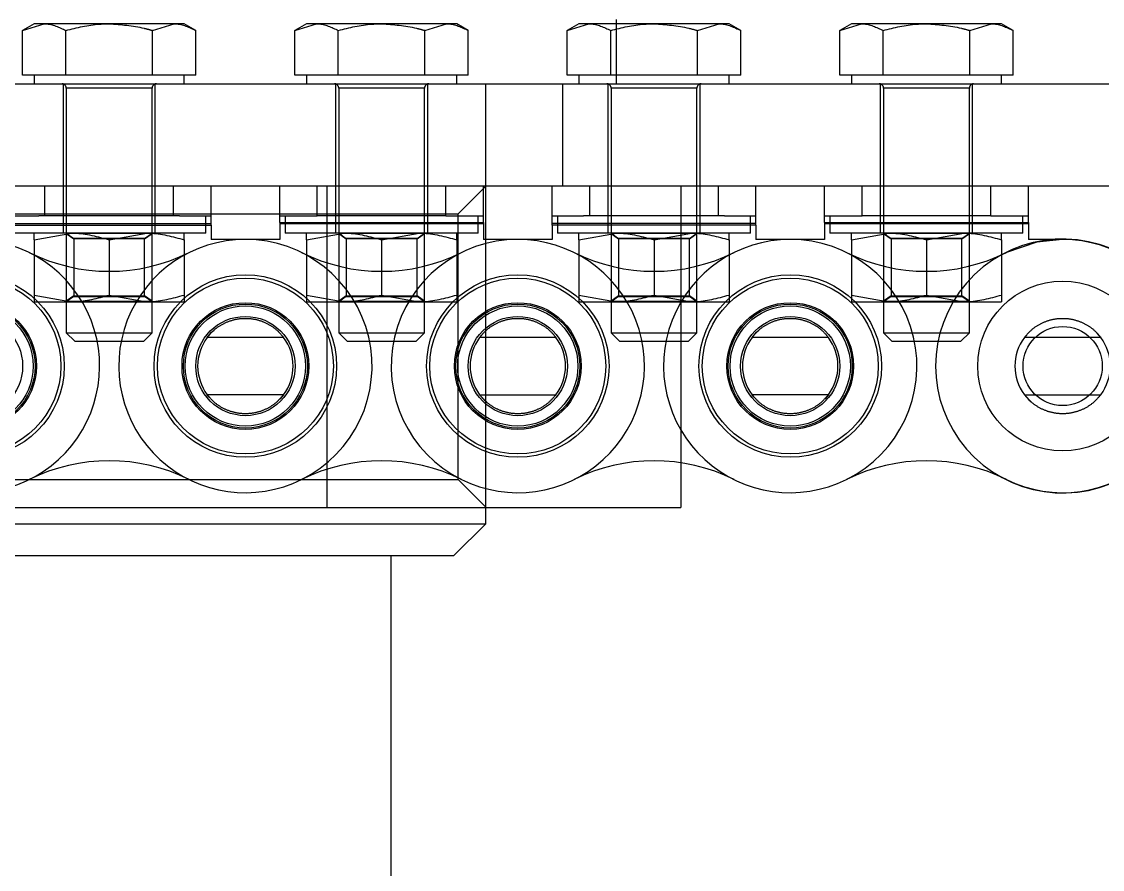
# Model space of a CAD drawing. Header units: metres. Extents: x 0 to 63075, y 0 to 44550.
# Drawn here: x 40180.9 to 40231.3, y 35211.6 to 35251.2 of the extents above; entities that cross this region are included whole.
import ezdxf

# ---------------------------------------------------------------- set-up
doc = ezdxf.new("R2010")
doc.units = ezdxf.units.M
doc.header["$LTSCALE"] = 75
doc.linetypes.add('HIDDEN2', pattern=[4.7625, 3.175, -1.5875])
doc.layers.add('SDM', color=7, linetype='Continuous')
doc.layers.add('ST1', color=7, linetype='HIDDEN2')

# ---------------------------------------------------------------- blocks, each defined once
blk = doc.blocks.new('A$Ce03ead7b')
at = {"layer": 'ST1'}
for p, q in [((4368.636, 1709.84), (4369.646, 1710.152)), ((4369.178, 1710.152), (4368.636, 1709.84)), ((4369.646, 1710.152), (4369.178, 1710.152)), ((4372.678, 1710.152), (4369.646, 1710.152)), ((4375.709, 1710.152), (4372.678, 1710.152)), ((4374.698, 1709.84), (4375.709, 1710.152)), ((4376.178, 1710.152), (4375.709, 1710.152)), ((4376.719, 1709.84), (4376.178, 1710.152)), ((4381.336, 1709.84), (4382.346, 1710.152)), ((4381.878, 1710.152), (4381.336, 1709.84)), ((4382.346, 1710.152), (4381.878, 1710.152)), ((4385.378, 1710.152), (4382.346, 1710.152)), ((4388.409, 1710.152), (4385.378, 1710.152)), ((4387.398, 1709.84), (4388.409, 1710.152)), ((4388.878, 1710.152), (4388.409, 1710.152)), ((4389.419, 1709.84), (4388.878, 1710.152)), ((4394.036, 1709.84), (4395.046, 1710.152)), ((4394.578, 1710.152), (4394.036, 1709.84)), ((4395.046, 1710.152), (4394.578, 1710.152)), ((4398.078, 1710.152), (4395.046, 1710.152)), ((4396.328, 1707.353), (4396.328, 1710.353)), ((4401.109, 1710.152), (4398.078, 1710.152)), ((4400.098, 1709.84), (4401.109, 1710.152)), ((4401.578, 1710.152), (4401.109, 1710.152)), ((4402.119, 1709.84), (4401.578, 1710.152)), ((4406.736, 1709.84), (4407.746, 1710.152)), ((4407.278, 1710.152), (4406.736, 1709.84)), ((4407.746, 1710.152), (4407.278, 1710.152)), ((4410.778, 1710.152), (4407.746, 1710.152)), ((4413.809, 1710.152), (4410.778, 1710.152)), ((4412.798, 1709.84), (4413.809, 1710.152)), ((4414.278, 1710.152), (4413.809, 1710.152)), ((4414.819, 1709.84), (4414.278, 1710.152)), ((4368.636, 1707.753), (4368.636, 1709.84)), ((4370.657, 1707.753), (4370.657, 1709.84)), ((4374.698, 1707.753), (4374.698, 1709.84)), ((4376.719, 1707.753), (4376.719, 1709.84)), ((4381.336, 1707.753), (4381.336, 1709.84)), ((4383.357, 1707.753), (4383.357, 1709.84)), ((4387.398, 1707.753), (4387.398, 1709.84)), ((4389.419, 1707.753), (4389.419, 1709.84)), ((4394.036, 1707.753), (4394.036, 1709.84)), ((4396.057, 1707.753), (4396.057, 1709.84)), ((4400.098, 1707.753), (4400.098, 1709.84)), ((4402.119, 1707.753), (4402.119, 1709.84)), ((4406.736, 1707.753), (4406.736, 1709.84)), ((4408.757, 1707.753), (4408.757, 1709.84)), ((4412.798, 1707.753), (4412.798, 1709.84)), ((4414.819, 1707.753), (4414.819, 1709.84)), ((4369.646, 1707.753), (4368.636, 1707.753)), ((4369.178, 1707.753), (4369.178, 1707.353)), ((4370.657, 1707.753), (4369.646, 1707.753)), ((4372.678, 1707.753), (4370.657, 1707.753)), ((4374.698, 1707.753), (4372.678, 1707.753)), ((4375.709, 1707.753), (4374.698, 1707.753)), ((4376.719, 1707.753), (4375.709, 1707.753)), ((4376.178, 1707.353), (4376.178, 1707.753)), ((4382.346, 1707.753), (4381.336, 1707.753)), ((4381.878, 1707.753), (4381.878, 1707.353)), ((4383.357, 1707.753), (4382.346, 1707.753)), ((4385.378, 1707.753), (4383.357, 1707.753)), ((4387.398, 1707.753), (4385.378, 1707.753)), ((4388.409, 1707.753), (4387.398, 1707.753)), ((4389.419, 1707.753), (4388.409, 1707.753)), ((4388.878, 1707.353), (4388.878, 1707.753)), ((4395.046, 1707.753), (4394.036, 1707.753)), ((4394.578, 1707.753), (4394.578, 1707.353)), ((4396.057, 1707.753), (4395.046, 1707.753)), ((4398.078, 1707.753), (4396.057, 1707.753)), ((4400.098, 1707.753), (4398.078, 1707.753)), ((4401.109, 1707.753), (4400.098, 1707.753)), ((4402.119, 1707.753), (4401.109, 1707.753)), ((4401.578, 1707.353), (4401.578, 1707.753)), ((4407.746, 1707.753), (4406.736, 1707.753)), ((4407.278, 1707.753), (4407.278, 1707.353)), ((4408.757, 1707.753), (4407.746, 1707.753)), ((4410.778, 1707.753), (4408.757, 1707.753)), ((4412.798, 1707.753), (4410.778, 1707.753)), ((4413.809, 1707.753), (4412.798, 1707.753)), ((4414.819, 1707.753), (4413.809, 1707.753)), ((4414.278, 1707.353), (4414.278, 1707.753)), ((4312.468, 1707.353), (4420.188, 1707.353)), ((4370.528, 1707.353), (4370.528, 1702.59)), ((4374.678, 1707.152), (4370.678, 1707.152)), ((4370.678, 1707.152), (4370.678, 1695.743)), ((4374.678, 1695.743), (4374.678, 1707.152)), ((4374.828, 1702.59), (4374.828, 1707.353)), ((4383.228, 1707.353), (4383.228, 1702.59)), ((4387.378, 1707.152), (4383.378, 1707.152)), ((4383.378, 1707.152), (4383.378, 1695.743)), ((4387.378, 1695.743), (4387.378, 1707.152)), ((4387.528, 1702.59), (4387.528, 1707.353)), ((4390.229, 1686.832), (4390.229, 1707.353)), ((4393.828, 1702.59), (4393.828, 1707.353)), ((4395.928, 1707.353), (4395.928, 1702.59)), ((4400.078, 1707.152), (4396.078, 1707.152)), ((4396.078, 1707.152), (4396.078, 1695.743)), ((4400.078, 1695.743), (4400.078, 1707.152)), ((4400.228, 1702.59), (4400.228, 1707.353)), ((4408.628, 1707.353), (4408.628, 1702.59)), ((4412.778, 1707.152), (4408.778, 1707.152)), ((4408.778, 1707.152), (4408.778, 1695.743)), ((4412.778, 1695.743), (4412.778, 1707.152)), ((4412.928, 1702.59), (4412.928, 1707.353)), ((4312.468, 1702.59), (4420.188, 1702.59)), ((4369.678, 1701.19), (4369.678, 1702.59)), ((4370.528, 1702.59), (4370.528, 1701.19)), ((4374.828, 1701.19), (4374.828, 1702.59)), ((4375.678, 1701.19), (4375.678, 1702.59)), ((4377.428, 1701.19), (4377.428, 1702.59)), ((4380.628, 1701.19), (4380.628, 1702.59)), ((4382.378, 1701.19), (4382.378, 1702.59)), ((4382.825, 1702.59), (4382.825, 1687.59)), ((4383.228, 1702.59), (4383.228, 1701.19)), ((4387.528, 1701.19), (4387.528, 1702.59)), ((4388.378, 1701.19), (4388.378, 1702.59)), ((4388.953, 1701.289), (4390.254, 1702.59)), ((4390.128, 1701.19), (4390.128, 1702.59)), ((4393.328, 1701.19), (4393.328, 1702.59)), ((4395.078, 1701.19), (4395.078, 1702.59)), ((4395.928, 1702.59), (4395.928, 1701.19)), ((4399.323, 1702.59), (4399.323, 1687.59)), ((4400.228, 1701.19), (4400.228, 1702.59)), ((4401.078, 1701.19), (4401.078, 1702.59)), ((4402.828, 1701.19), (4402.828, 1702.59)), ((4406.028, 1701.19), (4406.028, 1702.59)), ((4407.778, 1701.19), (4407.778, 1702.59)), ((4408.628, 1702.59), (4408.628, 1701.19)), ((4412.928, 1701.19), (4412.928, 1702.59)), ((4413.778, 1701.19), (4413.778, 1702.59)), ((4415.528, 1701.19), (4415.528, 1702.59)), ((4343.703, 1701.289), (4388.953, 1701.289)), ((4367.928, 1701.19), (4369.394, 1701.19)), ((4375.961, 1701.19), (4369.394, 1701.19)), ((4370.528, 1701.19), (4370.528, 1700.39)), ((4374.828, 1700.39), (4374.828, 1701.19)), ((4375.961, 1701.19), (4377.428, 1701.19)), ((4377.178, 1700.39), (4377.178, 1701.19)), ((4377.428, 1700.753), (4377.428, 1701.19)), ((4380.628, 1701.19), (4382.378, 1701.19)), ((4380.628, 1700.878), (4380.628, 1701.19)), ((4380.878, 1701.19), (4380.878, 1700.39)), ((4388.378, 1701.19), (4382.378, 1701.19)), ((4383.228, 1701.19), (4383.228, 1700.39)), ((4387.528, 1700.39), (4387.528, 1701.19)), ((4388.378, 1701.19), (4390.128, 1701.19)), ((4388.953, 1688.892), (4388.953, 1701.289)), ((4389.878, 1700.39), (4389.878, 1701.19)), ((4390.128, 1700.878), (4390.128, 1701.19)), ((4393.328, 1701.19), (4394.794, 1701.19)), ((4393.328, 1700.753), (4393.328, 1701.19)), ((4393.578, 1701.19), (4393.578, 1700.39)), ((4401.361, 1701.19), (4394.794, 1701.19)), ((4395.928, 1701.19), (4395.928, 1700.39)), ((4400.228, 1700.39), (4400.228, 1701.19)), ((4401.361, 1701.19), (4402.828, 1701.19)), ((4402.578, 1700.39), (4402.578, 1701.19)), ((4402.828, 1700.753), (4402.828, 1701.19)), ((4406.028, 1701.19), (4407.778, 1701.19)), ((4406.028, 1700.878), (4406.028, 1701.19)), ((4406.278, 1701.19), (4406.278, 1700.39)), ((4413.778, 1701.19), (4407.778, 1701.19)), ((4408.628, 1701.19), (4408.628, 1700.39)), ((4412.928, 1700.39), (4412.928, 1701.19)), ((4413.778, 1701.19), (4415.528, 1701.19)), ((4415.278, 1700.39), (4415.278, 1701.19)), ((4415.528, 1700.878), (4415.528, 1701.19)), ((4367.928, 1700.84), (4377.428, 1700.84)), ((4367.928, 1700.753), (4377.428, 1700.753)), ((4377.428, 1700.753), (4377.428, 1700.095)), ((4380.628, 1700.878), (4390.128, 1700.878)), ((4380.628, 1700.878), (4380.628, 1700.095)), ((4380.628, 1700.84), (4390.128, 1700.84)), ((4390.128, 1700.878), (4390.128, 1700.095)), ((4402.828, 1700.84), (4393.328, 1700.84)), ((4402.828, 1700.753), (4393.328, 1700.753)), ((4393.328, 1700.753), (4393.328, 1700.095)), ((4402.828, 1700.753), (4402.828, 1700.095)), ((4406.028, 1700.878), (4415.528, 1700.878)), ((4406.028, 1700.878), (4406.028, 1700.095)), ((4406.028, 1700.84), (4415.528, 1700.84)), ((4415.528, 1700.878), (4415.528, 1700.095)), ((4377.178, 1700.39), (4368.178, 1700.39)), ((4369.178, 1700.077), (4370.928, 1700.39)), ((4369.178, 1700.077), (4369.178, 1697.503)), ((4370.678, 1700.39), (4370.678, 1700.365)), ((4370.678, 1700.39), (4371.028, 1700.145)), ((4374.678, 1700.365), (4370.678, 1700.365)), ((4370.678, 1700.365), (4371.028, 1700.12)), ((4374.328, 1700.145), (4371.028, 1700.145)), ((4371.028, 1700.145), (4371.028, 1700.12)), ((4374.328, 1700.12), (4371.028, 1700.12)), ((4371.028, 1700.12), (4371.028, 1697.435)), ((4372.678, 1700.077), (4374.428, 1700.39)), ((4372.678, 1700.077), (4372.678, 1697.503)), ((4374.328, 1700.145), (4374.678, 1700.39)), ((4374.328, 1700.12), (4374.678, 1700.365)), ((4374.328, 1700.12), (4374.328, 1700.145)), ((4374.328, 1697.435), (4374.328, 1700.12)), ((4374.678, 1700.365), (4374.678, 1700.39)), ((4376.178, 1700.077), (4376.178, 1697.503)), ((4379.027, 1700.095), (4377.428, 1700.095)), ((4380.628, 1700.095), (4379.027, 1700.095)), ((4389.878, 1700.39), (4380.878, 1700.39)), ((4381.878, 1700.077), (4383.628, 1700.39)), ((4381.878, 1700.077), (4381.878, 1697.503)), ((4383.378, 1700.39), (4383.378, 1700.365)), ((4383.378, 1700.39), (4383.728, 1700.145)), ((4387.378, 1700.365), (4383.378, 1700.365)), ((4383.378, 1700.365), (4383.728, 1700.12)), ((4387.028, 1700.145), (4383.728, 1700.145)), ((4383.728, 1700.145), (4383.728, 1700.12)), ((4387.028, 1700.12), (4383.728, 1700.12)), ((4383.728, 1700.12), (4383.728, 1697.435)), ((4385.378, 1700.077), (4387.128, 1700.39)), ((4385.378, 1700.077), (4385.378, 1697.503)), ((4387.028, 1700.145), (4387.378, 1700.39)), ((4387.028, 1700.12), (4387.378, 1700.365)), ((4387.028, 1700.12), (4387.028, 1700.145)), ((4387.028, 1697.435), (4387.028, 1700.12)), ((4387.378, 1700.365), (4387.378, 1700.39)), ((4388.878, 1700.077), (4388.878, 1697.503)), ((4391.727, 1700.095), (4390.128, 1700.095)), ((4393.328, 1700.095), (4391.727, 1700.095)), ((4402.578, 1700.39), (4393.578, 1700.39)), ((4394.578, 1700.077), (4396.328, 1700.39)), ((4394.578, 1700.077), (4394.578, 1697.503)), ((4396.078, 1700.39), (4396.078, 1700.365)), ((4396.078, 1700.39), (4396.428, 1700.145)), ((4400.078, 1700.365), (4396.078, 1700.365)), ((4396.078, 1700.365), (4396.428, 1700.12)), ((4399.728, 1700.145), (4396.428, 1700.145)), ((4396.428, 1700.145), (4396.428, 1700.12)), ((4399.728, 1700.12), (4396.428, 1700.12)), ((4396.428, 1700.12), (4396.428, 1697.435)), ((4398.078, 1700.077), (4399.828, 1700.39)), ((4398.078, 1700.077), (4398.078, 1697.503)), ((4399.728, 1700.145), (4400.078, 1700.39)), ((4399.728, 1700.12), (4400.078, 1700.365)), ((4399.728, 1700.12), (4399.728, 1700.145)), ((4399.728, 1697.435), (4399.728, 1700.12)), ((4400.078, 1700.365), (4400.078, 1700.39)), ((4401.578, 1700.077), (4401.578, 1697.503)), ((4404.427, 1700.095), (4402.828, 1700.095)), ((4406.028, 1700.095), (4404.427, 1700.095)), ((4415.278, 1700.39), (4406.278, 1700.39)), ((4407.278, 1700.077), (4409.028, 1700.39)), ((4407.278, 1700.077), (4407.278, 1697.503)), ((4408.778, 1700.39), (4408.778, 1700.365)), ((4408.778, 1700.39), (4409.128, 1700.145)), ((4412.778, 1700.365), (4408.778, 1700.365)), ((4408.778, 1700.365), (4409.128, 1700.12)), ((4412.428, 1700.145), (4409.128, 1700.145)), ((4409.128, 1700.145), (4409.128, 1700.12)), ((4412.428, 1700.12), (4409.128, 1700.12)), ((4409.128, 1700.12), (4409.128, 1697.435)), ((4410.778, 1700.077), (4412.528, 1700.39)), ((4410.778, 1700.077), (4410.778, 1697.503)), ((4412.428, 1700.145), (4412.778, 1700.39)), ((4412.428, 1700.12), (4412.778, 1700.365)), ((4412.428, 1700.12), (4412.428, 1700.145)), ((4412.428, 1697.435), (4412.428, 1700.12)), ((4412.778, 1700.365), (4412.778, 1700.39)), ((4414.278, 1700.077), (4414.278, 1697.503)), ((4417.127, 1700.095), (4415.528, 1700.095)), ((4369.178, 1697.503), (4370.928, 1697.19)), ((4372.678, 1697.503), (4374.428, 1697.19)), ((4381.878, 1697.503), (4383.628, 1697.19)), ((4385.378, 1697.503), (4387.128, 1697.19)), ((4394.578, 1697.503), (4396.328, 1697.19)), ((4398.078, 1697.503), (4399.828, 1697.19)), ((4407.278, 1697.503), (4409.028, 1697.19)), ((4410.778, 1697.503), (4412.528, 1697.19)), ((4369.178, 1697.19), (4370.928, 1697.19)), ((4371.028, 1697.46), (4370.678, 1697.215)), ((4371.028, 1697.435), (4370.678, 1697.19)), ((4370.678, 1697.215), (4374.678, 1697.215)), ((4370.928, 1697.19), (4374.428, 1697.19)), ((4371.028, 1697.46), (4374.328, 1697.46)), ((4371.028, 1697.435), (4374.328, 1697.435)), ((4374.678, 1697.215), (4374.328, 1697.46)), ((4374.678, 1697.19), (4374.328, 1697.435)), ((4374.428, 1697.19), (4376.178, 1697.19)), ((4381.878, 1697.19), (4383.628, 1697.19)), ((4383.728, 1697.46), (4383.378, 1697.215)), ((4383.728, 1697.435), (4383.378, 1697.19)), ((4383.378, 1697.215), (4387.378, 1697.215)), ((4383.628, 1697.19), (4387.128, 1697.19)), ((4383.728, 1697.46), (4387.028, 1697.46)), ((4383.728, 1697.435), (4387.028, 1697.435)), ((4387.378, 1697.215), (4387.028, 1697.46)), ((4387.378, 1697.19), (4387.028, 1697.435)), ((4387.128, 1697.19), (4388.878, 1697.19)), ((4394.578, 1697.19), (4396.328, 1697.19)), ((4396.428, 1697.46), (4396.078, 1697.215)), ((4396.428, 1697.435), (4396.078, 1697.19)), ((4396.078, 1697.215), (4400.078, 1697.215)), ((4396.328, 1697.19), (4399.828, 1697.19)), ((4396.428, 1697.46), (4399.728, 1697.46)), ((4396.428, 1697.435), (4399.728, 1697.435)), ((4400.078, 1697.215), (4399.728, 1697.46)), ((4400.078, 1697.19), (4399.728, 1697.435)), ((4399.828, 1697.19), (4401.578, 1697.19)), ((4407.278, 1697.19), (4409.028, 1697.19)), ((4409.128, 1697.46), (4408.778, 1697.215)), ((4409.128, 1697.435), (4408.778, 1697.19)), ((4408.778, 1697.215), (4412.778, 1697.215)), ((4409.028, 1697.19), (4412.528, 1697.19)), ((4409.128, 1697.46), (4412.428, 1697.46)), ((4409.128, 1697.435), (4412.428, 1697.435)), ((4412.778, 1697.215), (4412.428, 1697.46)), ((4412.778, 1697.19), (4412.428, 1697.435)), ((4412.528, 1697.19), (4414.278, 1697.19)), ((4370.678, 1695.743), (4374.678, 1695.743)), ((4370.678, 1695.743), (4371.068, 1695.353)), ((4374.288, 1695.353), (4374.678, 1695.743)), ((4380.808, 1695.525), (4377.247, 1695.525)), ((4383.378, 1695.743), (4387.378, 1695.743)), ((4383.378, 1695.743), (4383.768, 1695.353)), ((4386.988, 1695.353), (4387.378, 1695.743)), ((4390.037, 1695.637), (4389.947, 1695.525)), ((4393.508, 1695.525), (4389.947, 1695.525)), ((4393.508, 1695.525), (4393.334, 1695.73)), ((4396.078, 1695.743), (4400.078, 1695.743)), ((4396.078, 1695.743), (4396.468, 1695.353)), ((4399.688, 1695.353), (4400.078, 1695.743)), ((4406.208, 1695.525), (4402.647, 1695.525)), ((4408.778, 1695.743), (4412.778, 1695.743)), ((4408.778, 1695.743), (4409.168, 1695.353)), ((4412.388, 1695.353), (4412.778, 1695.743)), ((4415.437, 1695.637), (4415.347, 1695.525)), ((4418.908, 1695.525), (4415.347, 1695.525)), ((4418.908, 1695.525), (4418.734, 1695.73)), ((4371.068, 1695.353), (4374.288, 1695.353)), ((4383.768, 1695.353), (4386.988, 1695.353)), ((4396.468, 1695.353), (4399.688, 1695.353)), ((4409.168, 1695.353), (4412.388, 1695.353)), ((4380.808, 1692.855), (4377.247, 1692.855)), ((4377.337, 1692.743), (4377.247, 1692.855)), ((4380.808, 1692.855), (4380.634, 1692.65)), ((4389.947, 1692.855), (4393.508, 1692.855)), ((4406.208, 1692.855), (4402.647, 1692.855)), ((4402.737, 1692.743), (4402.647, 1692.855)), ((4406.208, 1692.855), (4406.034, 1692.65)), ((4415.347, 1692.855), (4418.908, 1692.855)), ((4343.703, 1688.892), (4388.953, 1688.892)), ((4390.254, 1687.59), (4388.953, 1688.892)), ((4349.83, 1687.59), (4382.825, 1687.59)), ((4382.825, 1687.59), (4399.323, 1687.59)), ((4366.328, 1686.832), (4390.229, 1686.832)), ((4388.75, 1685.353), (4390.229, 1686.832)), ((4366.328, 1685.353), (4388.75, 1685.353)), ((4385.828, 1622.652), (4385.828, 1685.353))]:
    blk.add_line(p, q, dxfattribs=at)
at = {"layer": 'ST1', "flags": 128}
for points in [[(4417.127, 1700.095), (4415.919, 1699.97), (4414.506, 1699.481)], [(4377.247, 1695.525), (4377.454, 1695.763), (4377.564, 1695.866)], [(4402.647, 1695.525), (4402.854, 1695.763), (4402.964, 1695.866)], [(4389.947, 1692.855), (4390.154, 1692.617), (4390.264, 1692.514)], [(4415.347, 1692.855), (4415.554, 1692.617), (4415.664, 1692.514)]]:
    blk.add_lwpolyline(points, dxfattribs=at)
at = {"layer": 'ST1'}
for centre, radius in [((4366.328, 1694.19), 4.255), ((4366.328, 1694.19), 4.1), ((4366.328, 1694.19), 4.1), ((4366.328, 1694.19), 4.1), ((4366.328, 1694.19), 4.1), ((4379.027, 1694.19), 4.255), ((4379.027, 1694.19), 4.1), ((4379.027, 1694.19), 4.1), ((4379.027, 1694.19), 4.1), ((4379.027, 1694.19), 4.1), ((4391.727, 1694.19), 4.255), ((4391.727, 1694.19), 4.1), ((4391.727, 1694.19), 4.1), ((4391.727, 1694.19), 4.1), ((4391.727, 1694.19), 4.1), ((4404.427, 1694.19), 4.255), ((4404.427, 1694.19), 4.1), ((4404.427, 1694.19), 4.1), ((4404.427, 1694.19), 4.1), ((4404.427, 1694.19), 4.1), ((4417.127, 1694.19), 3.96), ((4366.328, 1694.19), 2.955), ((4366.328, 1694.19), 2.893), ((4366.328, 1694.19), 2.804), ((4379.027, 1694.19), 2.955), ((4379.027, 1694.19), 2.892), ((4379.027, 1694.19), 2.804), ((4391.727, 1694.19), 2.955), ((4391.727, 1694.19), 2.892), ((4391.727, 1694.19), 2.803), ((4404.427, 1694.19), 2.955), ((4404.427, 1694.19), 2.893), ((4404.427, 1694.19), 2.804), ((4366.328, 1694.19), 2.314), ((4379.027, 1694.19), 2.314), ((4391.727, 1694.19), 2.314), ((4404.427, 1694.19), 2.314), ((4417.127, 1694.19), 1.845)]:
    blk.add_circle(centre, radius, dxfattribs=at)
for centre, radius, start, end in [((4370.478, 1707.152), 0.2, 0, 90), ((4374.878, 1707.152), 0.2, 90, 180), ((4383.178, 1707.152), 0.2, 0, 90), ((4387.578, 1707.152), 0.2, 90, 180), ((4395.878, 1707.152), 0.2, 0, 90), ((4400.278, 1707.152), 0.2, 90, 180), ((4408.578, 1707.152), 0.2, 0, 90), ((4412.978, 1707.152), 0.2, 90, 180), ((4366.328, 1694.19), 5.905, 243.6408, 90), ((4379.027, 1694.19), 5.905, 90, 296.3592), ((4379.027, 1694.19), 5.905, 296.3592, 90), ((4391.727, 1694.19), 5.905, 90, 243.6408), ((4391.727, 1694.19), 5.905, 243.6408, 90), ((4404.427, 1694.19), 5.905, 90, 296.3592), ((4404.427, 1694.19), 5.905, 296.3592, 90), ((4417.127, 1694.19), 5.92, 57.5667, 302.4333), ((4417.127, 1694.19), 5.905, 243.6408, 90), ((4372.678, 1707.005), 8.397, 243.6408, 296.3592), ((4385.378, 1707.005), 8.397, 243.6408, 296.3592), ((4398.078, 1707.005), 8.397, 243.6408, 296.3592), ((4410.778, 1707.005), 8.397, 243.6408, 296.3592), ((4379.027, 1694.19), 2.225, 143.1301, 216.8699), ((4379.027, 1694.19), 2.225, 323.1301, 36.8699), ((4391.727, 1694.19), 2.225, 143.1301, 216.8699), ((4391.727, 1694.19), 2.225, 323.1301, 36.8699), ((4404.427, 1694.19), 2.225, 143.1301, 216.8699), ((4404.427, 1694.19), 2.225, 323.1301, 36.8699), ((4417.127, 1694.19), 2.225, 143.1301, 216.8699), ((4417.127, 1694.19), 2.225, 323.1301, 36.8699), ((4372.678, 1681.375), 8.397, 63.6408, 116.3592), ((4385.378, 1681.375), 8.397, 63.6408, 116.3592), ((4398.078, 1681.375), 8.397, 63.6408, 116.3592), ((4410.778, 1681.375), 8.397, 63.6408, 116.3592)]:
    blk.add_arc(centre, radius, start, end, dxfattribs=at)
for points, knots in [([(4369.646, 1710.152), (4369.67, 1710.152), (4370.012, 1710.148), (4370.346, 1709.988), (4370.657, 1709.84)], [0, 0, 0, 0, 0.070174, 1, 1, 1, 1]), ([(4370.657, 1709.84), (4371.175, 1709.969), (4371.842, 1710.135), (4372.526, 1710.149), (4372.678, 1710.152)], [0, 0, 0, 0, 0.778131, 1, 1, 1, 1]), ([(4372.678, 1710.152), (4373.226, 1710.112), (4373.91, 1710.061), (4374.568, 1709.877), (4374.698, 1709.84)], [0, 0, 0, 0, 0.801725, 1, 1, 1, 1]), ([(4375.709, 1710.152), (4375.733, 1710.152), (4376.074, 1710.148), (4376.408, 1709.988), (4376.719, 1709.84)], [0, 0, 0, 0, 0.070174, 1, 1, 1, 1]), ([(4382.346, 1710.152), (4382.37, 1710.152), (4382.712, 1710.148), (4383.046, 1709.988), (4383.357, 1709.84)], [0, 0, 0, 0, 0.070174, 1, 1, 1, 1]), ([(4383.357, 1709.84), (4383.875, 1709.969), (4384.542, 1710.135), (4385.226, 1710.149), (4385.378, 1710.152)], [0, 0, 0, 0, 0.778131, 1, 1, 1, 1]), ([(4385.378, 1710.152), (4385.926, 1710.112), (4386.61, 1710.061), (4387.268, 1709.877), (4387.398, 1709.84)], [0, 0, 0, 0, 0.801725, 1, 1, 1, 1]), ([(4388.409, 1710.152), (4388.433, 1710.152), (4388.774, 1710.148), (4389.108, 1709.988), (4389.419, 1709.84)], [0, 0, 0, 0, 0.070174, 1, 1, 1, 1]), ([(4395.046, 1710.152), (4395.07, 1710.152), (4395.412, 1710.148), (4395.746, 1709.988), (4396.057, 1709.84)], [0, 0, 0, 0, 0.070174, 1, 1, 1, 1]), ([(4396.057, 1709.84), (4396.575, 1709.969), (4397.242, 1710.135), (4397.926, 1710.149), (4398.078, 1710.152)], [0, 0, 0, 0, 0.778131, 1, 1, 1, 1]), ([(4398.078, 1710.152), (4398.626, 1710.112), (4399.31, 1710.061), (4399.968, 1709.877), (4400.098, 1709.84)], [0, 0, 0, 0, 0.801725, 1, 1, 1, 1]), ([(4401.109, 1710.152), (4401.133, 1710.152), (4401.474, 1710.148), (4401.808, 1709.988), (4402.119, 1709.84)], [0, 0, 0, 0, 0.070174, 1, 1, 1, 1]), ([(4407.746, 1710.152), (4407.77, 1710.152), (4408.112, 1710.148), (4408.446, 1709.988), (4408.757, 1709.84)], [0, 0, 0, 0, 0.070174, 1, 1, 1, 1]), ([(4408.757, 1709.84), (4409.275, 1709.969), (4409.942, 1710.135), (4410.626, 1710.149), (4410.778, 1710.152)], [0, 0, 0, 0, 0.778131, 1, 1, 1, 1]), ([(4410.778, 1710.152), (4411.326, 1710.112), (4412.01, 1710.061), (4412.668, 1709.877), (4412.798, 1709.84)], [0, 0, 0, 0, 0.801725, 1, 1, 1, 1]), ([(4413.809, 1710.152), (4413.833, 1710.152), (4414.174, 1710.148), (4414.508, 1709.988), (4414.819, 1709.84)], [0, 0, 0, 0, 0.070174, 1, 1, 1, 1]), ([(4369.178, 1700.077), (4369.178, 1700.125), (4369.178, 1700.308), (4369.178, 1700.355), (4369.178, 1700.39)], [0, 0, 0, 0, 0.257551, 1, 1, 1, 1]), ([(4370.928, 1700.39), (4370.969, 1700.39), (4371.56, 1700.385), (4372.139, 1700.226), (4372.678, 1700.077)], [0, 0, 0, 0, 0.070174, 1, 1, 1, 1]), ([(4374.428, 1700.39), (4374.469, 1700.39), (4375.06, 1700.385), (4375.639, 1700.226), (4376.178, 1700.077)], [0, 0, 0, 0, 0.070174, 1, 1, 1, 1]), ([(4376.178, 1700.077), (4376.178, 1700.125), (4376.178, 1700.308), (4376.178, 1700.355), (4376.178, 1700.39)], [0, 0, 0, 0, 0.257551, 1, 1, 1, 1]), ([(4381.878, 1700.077), (4381.878, 1700.125), (4381.878, 1700.308), (4381.878, 1700.355), (4381.878, 1700.39)], [0, 0, 0, 0, 0.257551, 1, 1, 1, 1]), ([(4383.628, 1700.39), (4383.669, 1700.39), (4384.26, 1700.385), (4384.839, 1700.226), (4385.378, 1700.077)], [0, 0, 0, 0, 0.070174, 1, 1, 1, 1]), ([(4387.128, 1700.39), (4387.169, 1700.39), (4387.76, 1700.385), (4388.339, 1700.226), (4388.878, 1700.077)], [0, 0, 0, 0, 0.070174, 1, 1, 1, 1]), ([(4388.878, 1700.077), (4388.878, 1700.125), (4388.878, 1700.308), (4388.878, 1700.355), (4388.878, 1700.39)], [0, 0, 0, 0, 0.257551, 1, 1, 1, 1]), ([(4394.578, 1700.077), (4394.578, 1700.125), (4394.578, 1700.308), (4394.578, 1700.355), (4394.578, 1700.39)], [0, 0, 0, 0, 0.257551, 1, 1, 1, 1]), ([(4396.328, 1700.39), (4396.369, 1700.39), (4396.96, 1700.385), (4397.539, 1700.226), (4398.078, 1700.077)], [0, 0, 0, 0, 0.070174, 1, 1, 1, 1]), ([(4399.828, 1700.39), (4399.869, 1700.39), (4400.46, 1700.385), (4401.039, 1700.226), (4401.578, 1700.077)], [0, 0, 0, 0, 0.070174, 1, 1, 1, 1]), ([(4401.578, 1700.077), (4401.578, 1700.125), (4401.578, 1700.308), (4401.578, 1700.355), (4401.578, 1700.39)], [0, 0, 0, 0, 0.257551, 1, 1, 1, 1]), ([(4407.278, 1700.077), (4407.278, 1700.125), (4407.278, 1700.308), (4407.278, 1700.355), (4407.278, 1700.39)], [0, 0, 0, 0, 0.257551, 1, 1, 1, 1]), ([(4409.028, 1700.39), (4409.069, 1700.39), (4409.66, 1700.385), (4410.239, 1700.226), (4410.778, 1700.077)], [0, 0, 0, 0, 0.070174, 1, 1, 1, 1]), ([(4412.528, 1700.39), (4412.569, 1700.39), (4413.16, 1700.385), (4413.739, 1700.226), (4414.278, 1700.077)], [0, 0, 0, 0, 0.070174, 1, 1, 1, 1]), ([(4414.278, 1700.077), (4414.278, 1700.125), (4414.278, 1700.308), (4414.278, 1700.355), (4414.278, 1700.39)], [0, 0, 0, 0, 0.257551, 1, 1, 1, 1]), ([(4369.178, 1697.503), (4369.178, 1697.455), (4369.178, 1697.272), (4369.178, 1697.225), (4369.178, 1697.19)], [0, 0, 0, 0, 0.257551, 1, 1, 1, 1]), ([(4370.928, 1697.19), (4370.969, 1697.19), (4371.56, 1697.195), (4372.139, 1697.354), (4372.678, 1697.503)], [0, 0, 0, 0, 0.070174, 1, 1, 1, 1]), ([(4374.428, 1697.19), (4374.469, 1697.19), (4375.06, 1697.195), (4375.639, 1697.354), (4376.178, 1697.503)], [0, 0, 0, 0, 0.070174, 1, 1, 1, 1]), ([(4376.178, 1697.503), (4376.178, 1697.455), (4376.178, 1697.272), (4376.178, 1697.225), (4376.178, 1697.19)], [0, 0, 0, 0, 0.257551, 1, 1, 1, 1]), ([(4381.878, 1697.503), (4381.878, 1697.455), (4381.878, 1697.272), (4381.878, 1697.225), (4381.878, 1697.19)], [0, 0, 0, 0, 0.257551, 1, 1, 1, 1]), ([(4383.628, 1697.19), (4383.669, 1697.19), (4384.26, 1697.195), (4384.839, 1697.354), (4385.378, 1697.503)], [0, 0, 0, 0, 0.070174, 1, 1, 1, 1]), ([(4387.128, 1697.19), (4387.169, 1697.19), (4387.76, 1697.195), (4388.339, 1697.354), (4388.878, 1697.503)], [0, 0, 0, 0, 0.070174, 1, 1, 1, 1]), ([(4388.878, 1697.503), (4388.878, 1697.455), (4388.878, 1697.272), (4388.878, 1697.225), (4388.878, 1697.19)], [0, 0, 0, 0, 0.257551, 1, 1, 1, 1]), ([(4394.578, 1697.503), (4394.578, 1697.455), (4394.578, 1697.272), (4394.578, 1697.225), (4394.578, 1697.19)], [0, 0, 0, 0, 0.257551, 1, 1, 1, 1]), ([(4396.328, 1697.19), (4396.369, 1697.19), (4396.96, 1697.195), (4397.539, 1697.354), (4398.078, 1697.503)], [0, 0, 0, 0, 0.070174, 1, 1, 1, 1]), ([(4399.828, 1697.19), (4399.869, 1697.19), (4400.46, 1697.195), (4401.039, 1697.354), (4401.578, 1697.503)], [0, 0, 0, 0, 0.070174, 1, 1, 1, 1]), ([(4401.578, 1697.503), (4401.578, 1697.455), (4401.578, 1697.272), (4401.578, 1697.225), (4401.578, 1697.19)], [0, 0, 0, 0, 0.257551, 1, 1, 1, 1]), ([(4407.278, 1697.503), (4407.278, 1697.455), (4407.278, 1697.272), (4407.278, 1697.225), (4407.278, 1697.19)], [0, 0, 0, 0, 0.257551, 1, 1, 1, 1]), ([(4409.028, 1697.19), (4409.069, 1697.19), (4409.66, 1697.195), (4410.239, 1697.354), (4410.778, 1697.503)], [0, 0, 0, 0, 0.070174, 1, 1, 1, 1]), ([(4412.528, 1697.19), (4412.569, 1697.19), (4413.16, 1697.195), (4413.739, 1697.354), (4414.278, 1697.503)], [0, 0, 0, 0, 0.070174, 1, 1, 1, 1]), ([(4414.278, 1697.503), (4414.278, 1697.455), (4414.278, 1697.272), (4414.278, 1697.225), (4414.278, 1697.19)], [0, 0, 0, 0, 0.257551, 1, 1, 1, 1]), ([(4377.247, 1695.525), (4377.359, 1695.655), (4377.578, 1695.911), (4378.018, 1696.194), (4378.507, 1696.374), (4379.027, 1696.435), (4379.548, 1696.374), (4380.037, 1696.194), (4380.477, 1695.911), (4380.696, 1695.655), (4380.808, 1695.525)], [0, 0, 0, 0, 0.130043, 0.255982, 0.379107, 0.5, 0.620893, 0.744018, 0.869957, 1, 1, 1, 1]), ([(4389.947, 1695.525), (4390.059, 1695.655), (4390.278, 1695.911), (4390.718, 1696.194), (4391.207, 1696.374), (4391.727, 1696.435), (4392.248, 1696.374), (4392.737, 1696.194), (4393.177, 1695.911), (4393.396, 1695.655), (4393.508, 1695.525)], [0, 0, 0, 0, 0.130043, 0.255982, 0.379107, 0.5, 0.620893, 0.744018, 0.869957, 1, 1, 1, 1]), ([(4402.647, 1695.525), (4402.759, 1695.655), (4402.978, 1695.911), (4403.418, 1696.194), (4403.907, 1696.374), (4404.427, 1696.435), (4404.948, 1696.374), (4405.437, 1696.194), (4405.877, 1695.911), (4406.096, 1695.655), (4406.208, 1695.525)], [0, 0, 0, 0, 0.130043, 0.255982, 0.379107, 0.5, 0.620893, 0.744018, 0.869957, 1, 1, 1, 1]), ([(4415.347, 1695.525), (4415.459, 1695.655), (4415.678, 1695.911), (4416.118, 1696.194), (4416.607, 1696.374), (4417.127, 1696.435), (4417.648, 1696.374), (4418.137, 1696.194), (4418.577, 1695.911), (4418.796, 1695.655), (4418.908, 1695.525)], [0, 0, 0, 0, 0.130043, 0.255982, 0.379107, 0.5, 0.620893, 0.744018, 0.869957, 1, 1, 1, 1]), ([(4380.808, 1692.855), (4380.696, 1692.725), (4380.477, 1692.469), (4380.037, 1692.186), (4379.548, 1692.006), (4379.027, 1691.945), (4378.507, 1692.006), (4378.018, 1692.186), (4377.578, 1692.469), (4377.359, 1692.725), (4377.247, 1692.855)], [0, 0, 0, 0, 0.130043, 0.255982, 0.379107, 0.5, 0.620893, 0.744018, 0.869957, 1, 1, 1, 1]), ([(4393.508, 1692.855), (4393.396, 1692.725), (4393.177, 1692.469), (4392.737, 1692.186), (4392.248, 1692.006), (4391.727, 1691.945), (4391.207, 1692.006), (4390.718, 1692.186), (4390.278, 1692.469), (4390.059, 1692.725), (4389.947, 1692.855)], [0, 0, 0, 0, 0.130043, 0.255982, 0.379107, 0.5, 0.620893, 0.744018, 0.869957, 1, 1, 1, 1]), ([(4406.208, 1692.855), (4406.096, 1692.725), (4405.877, 1692.469), (4405.437, 1692.186), (4404.948, 1692.006), (4404.427, 1691.945), (4403.907, 1692.006), (4403.418, 1692.186), (4402.978, 1692.469), (4402.759, 1692.725), (4402.647, 1692.855)], [0, 0, 0, 0, 0.130043, 0.255982, 0.379107, 0.5, 0.620893, 0.744018, 0.869957, 1, 1, 1, 1]), ([(4418.908, 1692.855), (4418.796, 1692.725), (4418.577, 1692.469), (4418.137, 1692.186), (4417.648, 1692.006), (4417.127, 1691.945), (4416.607, 1692.006), (4416.118, 1692.186), (4415.678, 1692.469), (4415.459, 1692.725), (4415.347, 1692.855)], [0, 0, 0, 0, 0.130043, 0.255982, 0.379107, 0.5, 0.620893, 0.744018, 0.869957, 1, 1, 1, 1])]:
    blk.add_open_spline(points, degree=3, knots=knots, dxfattribs=at)

msp = doc.modelspace()

# ---------------------------------------------------------------- block references
at = {"layer": 'SDM'}
msp.add_blockref('A$Ce03ead7b', (35812.302, 33540.915), dxfattribs=at)

doc.saveas('drawing.dxf')
